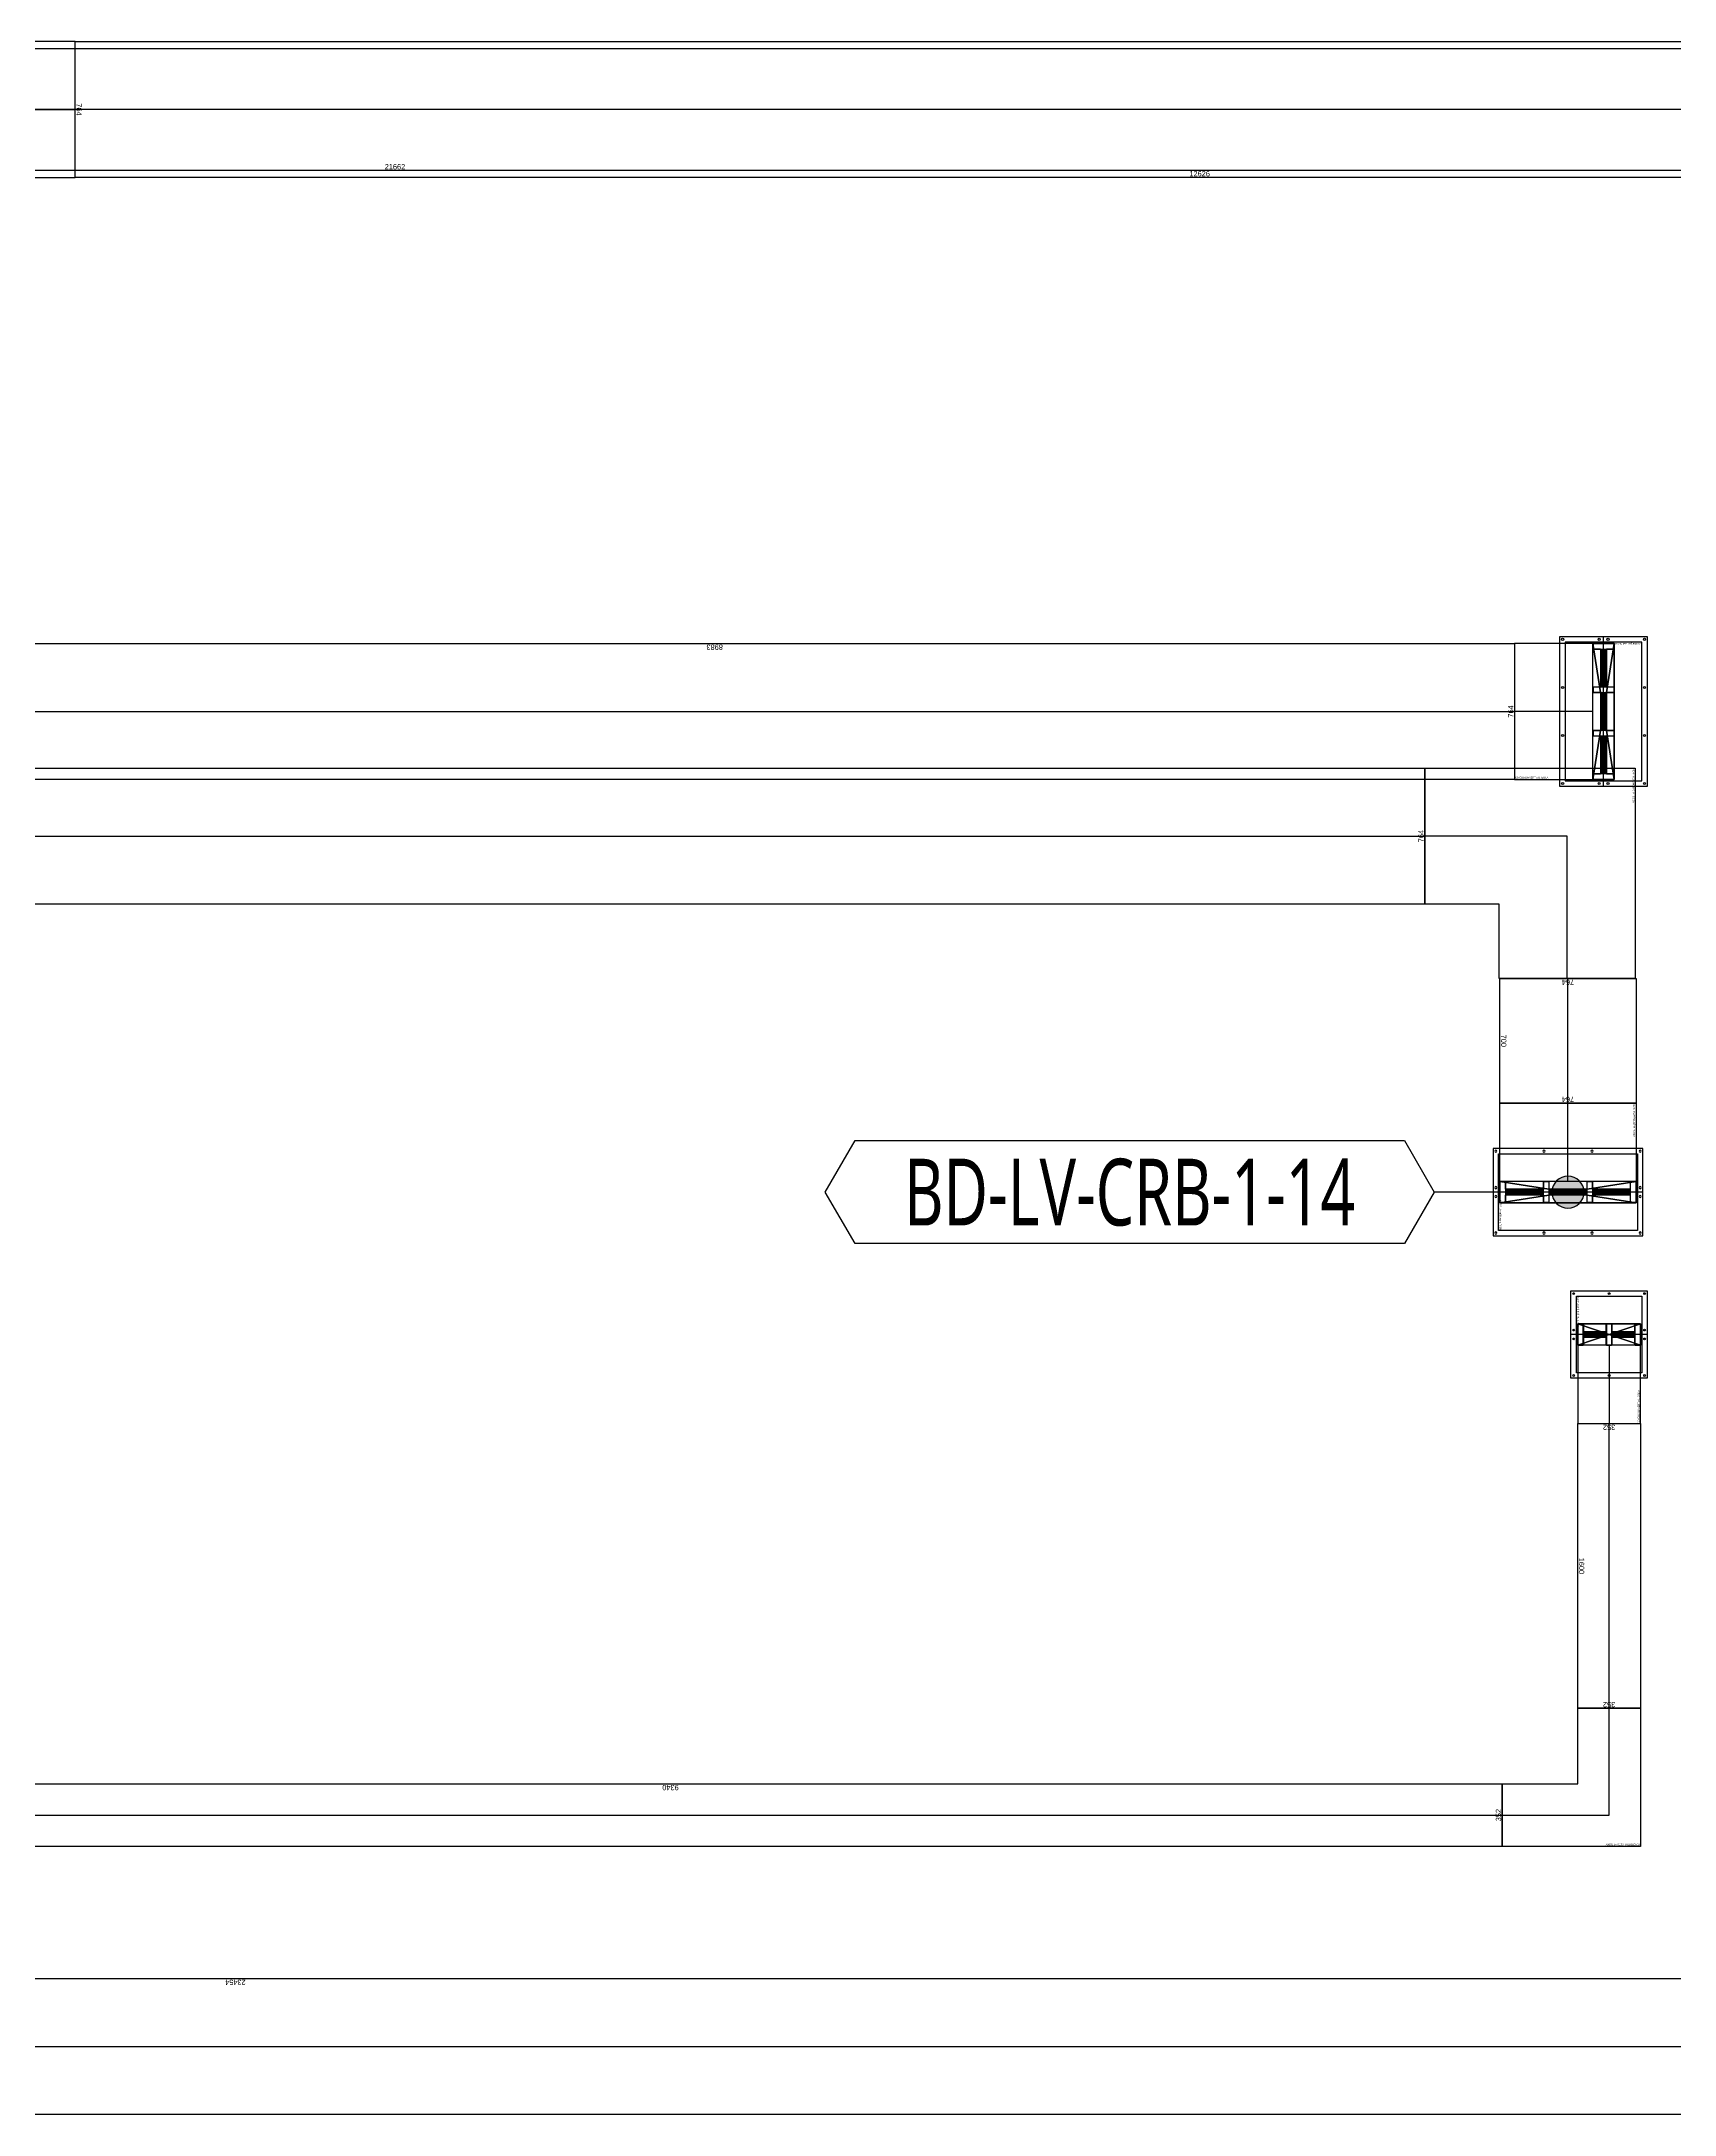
# Model space of a CAD drawing. Header units: millimetres. Extents: x 84228 to 374549, y -351975 to 847575.
# Drawn here: x 302334 to 311503, y -317632 to -305986 of the extents above; entities that cross this region are included whole.
import ezdxf
from ezdxf.enums import TextEntityAlignment as Align

# ---------------------------------------------------------------- set-up
doc = ezdxf.new("R2010")
doc.units = ezdxf.units.MM
doc.header["$LTSCALE"] = 150
doc.layers.get('Defpoints').update_dxf_attribs({"color": 150})
for name, color, linetype in [('-----27 Bus Duct_LV_380-220V', 200, 'Continuous'), ('-----27 Bus Duct_LV_380-220V_IT BACK UP', 2, 'Continuous'), ('-----27 Bus Duct_LV_380-220V_LOAD BANK', 7, 'Continuous'), ('-----27 Bus Duct_LV_380-220V_UT', 41, 'Continuous'), ('-----99 Cable Schedule', 2, 'Continuous')]:
    doc.layers.add(name, color=color, linetype=linetype)
doc.styles.add('DH', font='malgun.ttf')
doc.styles.add('ELEC', font='Dotum.ttf')
doc.styles.get("Standard").update_dxf_attribs({"font": 'Dotum.ttf'})
doc.dimstyles.new('전기통신참고용-치수', dxfattribs={"dimscale": 15, "dimtxt": 2, "dimasz": 0, "dimexe": 0, "dimexo": 0, "dimgap": 0.4, "dimtad": 4, "dimdec": 0, "dimzin": 0, "dimdsep": 46, "dimtxsty": 'Standard', "dimblk": 'NONE', "dimcen": 0, "dimse1": 1, "dimse2": 1, "dimsd1": 1, "dimsd2": 1, "dimclrd": 8, "dimclre": 8, "dimclrt": 8, "dimadec": 0, "dimazin": 0, "dimtfac": 1, "dimtdec": 0, "dimtix": 1, "dimtmove": 2, "dimatfit": 0, "dimldrblk": 'NONE', "dimfxl": 2, "dimtolj": 1, "dimtzin": 0, "dimarcsym": 0})

# ---------------------------------------------------------------- blocks, each defined once
blk = doc.blocks.new('*D192')
at = {"layer": 'Defpoints', "color": 0, "transparency": 16777216}
for p in [(686, 8100), (686, 8100), (686, -13562)]:
    blk.add_point(p, dxfattribs=at)
at = {"color": 0, "transparency": 16777216, "insert": (665, -2731), "char_height": 30, "attachment_point": 5, "rotation": 90}
blk.add_mtext('\\A1;{\\C0;21662}', dxfattribs=at)
blk = doc.blocks.new('_None')
blk = doc.blocks.new('*U5')
at = {"color": 1}
for p, q in [((60, 382), (-60, -382)), ((-60, 382), (60, -382))]:
    blk.add_line(p, q, dxfattribs=at)
at = {"color": 0}
blk.add_line((0, 420.5), (0, -420.5), dxfattribs=at)
for points in [[(245, -420.5), (-245, -420.5), (-245, 420.5), (245, 420.5)], [(-215, -389.5), (215, -389.5), (215, 389.5), (-215, 389.5)]]:
    blk.add_lwpolyline(points, close=True, dxfattribs=at)
at = {"color": 1}
blk.add_lwpolyline([(60, -382), (-60, -382), (-60, 382), (60, 382)], close=True, dxfattribs=at)
for points in [[(-60, 136, -0.41421356), (-58, 138), (-17.2, 138, 0.41421356), (-16.2, 139), (-16.2, 349, 0.41421356), (-17.2, 350), (-58, 350, -0.41421356), (-60, 352), (-60, 382, -0.41421356), (-59, 381), (-59, 352, 0.41421356), (-58, 351), (58, 351, 0.41421356), (59, 352), (59, 381, -0.41421356), (60, 382), (60, 352, -0.41421356), (58, 350), (17.2, 350, 0.41421356), (16.2, 349), (16.2, 139, 0.41421356), (17.2, 138), (58, 138, -0.41421356), (60, 136), (60, 124, -0.41421356), (59, 125), (59, 136, 0.41421356), (58, 137), (-58, 137, 0.41421356), (-59, 136), (-59, 125, -0.41421356), (-60, 124), (-60, 124), (-60, 124), (-60, 124)], [(-15.2, 139), (-15.2, 349, -0.41421356), (-14.2, 350), (14.2, 350, -0.41421356), (15.2, 349), (15.2, 139, -0.41421356), (14.2, 138), (-14.2, 138, -0.41421356)], [(-14.2, 140), (-14.2, 348, -0.41421356), (-13.2, 349), (-8.85, 349, -0.41421356), (-7.85, 348), (-7.85, 140, -0.41421356), (-8.85, 139), (-13.2, 139, -0.41421356)], [(-6.85, 140), (-6.85, 348, -0.41421356), (-5.85, 349), (-1.5, 349, -0.41421356), (-0.5, 348), (-0.5, 140, -0.41421356), (-1.5, 139), (-5.85, 139, -0.41421356)], [(0.5, 140), (0.5, 348, -0.41421356), (1.5, 349), (5.85, 349, -0.41421356), (6.85, 348), (6.85, 140, -0.41421356), (5.85, 139), (1.5, 139, -0.41421356)], [(7.85, 140), (7.85, 348, -0.41421356), (8.85, 349), (13.2, 349, -0.41421356), (14.2, 348), (14.2, 140, -0.41421356), (13.2, 139), (8.85, 139, -0.41421356)], [(-60, -108, -0.41421356), (-58, -106), (-17.2, -106, 0.41421356), (-16.2, -105), (-16.2, 105, 0.41421356), (-17.2, 106), (-58, 106, -0.41421356), (-60, 108), (-60, 122, -0.41421356), (-59, 121), (-59, 108, 0.41421356), (-58, 107), (58, 107, 0.41421356), (59, 108), (59, 121, -0.41421356), (60, 122), (60, 108, -0.41421356), (58, 106), (17.2, 106, 0.41421356), (16.2, 105), (16.2, -105, 0.41421356), (17.2, -106), (58, -106, -0.41421356), (60, -108), (60, -121, -0.41421356), (59, -120), (59, -108, 0.41421356), (58, -107), (-58, -107, 0.41421356), (-59, -108), (-59, -120, -0.41421356), (-60, -121), (-60, -121), (-60, -121), (-60, -121)], [(-15.2, -105), (-15.2, 105, -0.41421356), (-14.2, 106), (14.2, 106, -0.41421356), (15.2, 105), (15.2, -105, -0.41421356), (14.2, -106), (-14.2, -106, -0.41421356)], [(-14.2, -104), (-14.2, 104, -0.41421356), (-13.2, 105), (-8.85, 105, -0.41421356), (-7.85, 104), (-7.85, -104, -0.41421356), (-8.85, -105), (-13.2, -105, -0.41421356)], [(-6.85, -104), (-6.85, 104, -0.41421356), (-5.85, 105), (-1.5, 105, -0.41421356), (-0.5, 104), (-0.5, -104, -0.41421356), (-1.5, -105), (-5.85, -105, -0.41421356)], [(0.5, -104), (0.5, 104, -0.41421356), (1.5, 105), (5.85, 105, -0.41421356), (6.85, 104), (6.85, -104, -0.41421356), (5.85, -105), (1.5, -105, -0.41421356)], [(7.85, -104), (7.85, 104, -0.41421356), (8.85, 105), (13.2, 105, -0.41421356), (14.2, 104), (14.2, -104, -0.41421356), (13.2, -105), (8.85, -105, -0.41421356)], [(-60, -352, -0.41421356), (-58, -350), (-17.2, -350, 0.41421356), (-16.2, -349), (-16.2, -139, 0.41421356), (-17.2, -138), (-58, -138, -0.41421356), (-60, -136), (-60, -123, -0.41421356), (-59, -124), (-59, -136, 0.41421356), (-58, -137), (58, -137, 0.41421356), (59, -136), (59, -124, -0.41421356), (60, -123), (60, -136, -0.41421356), (58, -138), (17.2, -138, 0.41421356), (16.2, -139), (16.2, -349, 0.41421356), (17.2, -350), (58, -350, -0.41421356), (60, -352), (60, -382, -0.41421356), (59, -381), (59, -352, 0.41421356), (58, -351), (-58, -351, 0.41421356), (-59, -352), (-59, -381, -0.41421356), (-60, -382), (-60, -382), (-60, -382), (-60, -382)], [(-15.2, -349), (-15.2, -139, -0.41421356), (-14.2, -138), (14.2, -138, -0.41421356), (15.2, -139), (15.2, -349, -0.41421356), (14.2, -350), (-14.2, -350, -0.41421356)], [(-14.2, -348), (-14.2, -140, -0.41421356), (-13.2, -139), (-8.85, -139, -0.41421356), (-7.85, -140), (-7.85, -348, -0.41421356), (-8.85, -349), (-13.2, -349, -0.41421356)], [(-6.85, -348), (-6.85, -140, -0.41421356), (-5.85, -139), (-1.5, -139, -0.41421356), (-0.5, -140), (-0.5, -348, -0.41421356), (-1.5, -349), (-5.85, -349, -0.41421356)], [(0.5, -348), (0.5, -140, -0.41421356), (1.5, -139), (5.85, -139, -0.41421356), (6.85, -140), (6.85, -348, -0.41421356), (5.85, -349), (1.5, -349, -0.41421356)], [(7.85, -348), (7.85, -140, -0.41421356), (8.85, -139), (13.2, -139, -0.41421356), (14.2, -140), (14.2, -348, -0.41421356), (13.2, -349), (8.85, -349, -0.41421356)]]:
    blk.add_lwpolyline(points, format="xyb", close=True, dxfattribs=at)
at = {"color": 0}
for centre in [(-230, 405), (-25, 405), (25, 405), (230, 405), (-230, 135), (230, 135), (-230, -135), (230, -135), (-230, -405), (-25, -405), (25, -405), (230, -405)]:
    blk.add_circle(centre, 6, dxfattribs=at)
at = {"color": 0, "style": 'ELEC'}
blk.add_text('BD Flanged End-AL 6300A', height=10, dxfattribs=at).set_placement((-210, -379.5), align=Align.MIDDLE_LEFT)
blk = doc.blocks.new('*D474')
at = {"layer": 'Defpoints', "color": 0, "transparency": 16777216}
for p in [(0, 12840), (764, 12840), (764, 12840)]:
    blk.add_point(p, dxfattribs=at)
at = {"color": 0, "transparency": 16777216, "insert": (382, 12819), "char_height": 30, "attachment_point": 5}
blk.add_mtext('\\A1;{\\C0;764}', dxfattribs=at)
blk = doc.blocks.new('*D475')
at = {"layer": 'Defpoints', "color": 0, "transparency": 16777216}
for p in [(764, 12840), (764, 12840), (764, 12140)]:
    blk.add_point(p, dxfattribs=at)
at = {"color": 0, "transparency": 16777216, "insert": (743, 12490), "char_height": 30, "attachment_point": 5, "rotation": 90}
blk.add_mtext('\\A1;{\\C0;700}', dxfattribs=at)
blk = doc.blocks.new('*D476')
at = {"layer": 'Defpoints', "color": 0, "transparency": 16777216}
for p in [(0, 12140), (764, 12140), (764, 12140)]:
    blk.add_point(p, dxfattribs=at)
at = {"color": 0, "transparency": 16777216, "insert": (382, 12161), "char_height": 30, "attachment_point": 5}
blk.add_mtext('\\A1;{\\C0;764}', dxfattribs=at)
blk = doc.blocks.new('*U7')
at = {"color": 1}
for p, q in [((340, 382), (220, -382)), ((220, 382), (340, -382))]:
    blk.add_line(p, q, dxfattribs=at)
at = {"color": 0}
blk.add_lwpolyline([(-220, -382), (220, -382), (220, 382), (-220, 382)], close=True, dxfattribs=at)
blk.add_lwpolyline([(220, -382), (340, -382), (340, 382), (220, 382)], dxfattribs=at)
at = {"color": 1}
for points in [[(220, 136, -0.41421356), (222, 138), (262.8, 138, 0.41421356), (263.8, 139), (263.8, 349, 0.41421356), (262.8, 350), (222, 350, -0.41421356), (220, 352), (220, 382, -0.41421356), (221, 381), (221, 352, 0.41421356), (222, 351), (338, 351, 0.41421356), (339, 352), (339, 381, -0.41421356), (340, 382), (340, 352, -0.41421356), (338, 350), (297.2, 350, 0.41421356), (296.2, 349), (296.2, 139, 0.41421356), (297.2, 138), (338, 138, -0.41421356), (340, 136), (340, 124, -0.41421356), (339, 125), (339, 136, 0.41421356), (338, 137), (222, 137, 0.41421356), (221, 136), (221, 125, -0.41421356), (220, 124), (220, 124), (220, 124), (220, 124)], [(264.8, 139), (264.8, 349, -0.41421356), (265.8, 350), (294.2, 350, -0.41421356), (295.2, 349), (295.2, 139, -0.41421356), (294.2, 138), (265.8, 138, -0.41421356)], [(265.8, 140), (265.8, 348, -0.41421356), (266.8, 349), (271.15, 349, -0.41421356), (272.15, 348), (272.15, 140, -0.41421356), (271.15, 139), (266.8, 139, -0.41421356)], [(273.15, 140), (273.15, 348, -0.41421356), (274.15, 349), (278.5, 349, -0.41421356), (279.5, 348), (279.5, 140, -0.41421356), (278.5, 139), (274.15, 139, -0.41421356)], [(280.5, 140), (280.5, 348, -0.41421356), (281.5, 349), (285.85, 349, -0.41421356), (286.85, 348), (286.85, 140, -0.41421356), (285.85, 139), (281.5, 139, -0.41421356)], [(287.85, 140), (287.85, 348, -0.41421356), (288.85, 349), (293.2, 349, -0.41421356), (294.2, 348), (294.2, 140, -0.41421356), (293.2, 139), (288.85, 139, -0.41421356)], [(220, -108, -0.41421356), (222, -106), (262.8, -106, 0.41421356), (263.8, -105), (263.8, 105, 0.41421356), (262.8, 106), (222, 106, -0.41421356), (220, 108), (220, 122, -0.41421356), (221, 121), (221, 108, 0.41421356), (222, 107), (338, 107, 0.41421356), (339, 108), (339, 121, -0.41421356), (340, 122), (340, 108, -0.41421356), (338, 106), (297.2, 106, 0.41421356), (296.2, 105), (296.2, -105, 0.41421356), (297.2, -106), (338, -106, -0.41421356), (340, -108), (340, -121, -0.41421356), (339, -120), (339, -108, 0.41421356), (338, -107), (222, -107, 0.41421356), (221, -108), (221, -120, -0.41421356), (220, -121), (220, -121), (220, -121), (220, -121)], [(264.8, -105), (264.8, 105, -0.41421356), (265.8, 106), (294.2, 106, -0.41421356), (295.2, 105), (295.2, -105, -0.41421356), (294.2, -106), (265.8, -106, -0.41421356)], [(265.8, -104), (265.8, 104, -0.41421356), (266.8, 105), (271.15, 105, -0.41421356), (272.15, 104), (272.15, -104, -0.41421356), (271.15, -105), (266.8, -105, -0.41421356)], [(273.15, -104), (273.15, 104, -0.41421356), (274.15, 105), (278.5, 105, -0.41421356), (279.5, 104), (279.5, -104, -0.41421356), (278.5, -105), (274.15, -105, -0.41421356)], [(280.5, -104), (280.5, 104, -0.41421356), (281.5, 105), (285.85, 105, -0.41421356), (286.85, 104), (286.85, -104, -0.41421356), (285.85, -105), (281.5, -105, -0.41421356)], [(287.85, -104), (287.85, 104, -0.41421356), (288.85, 105), (293.2, 105, -0.41421356), (294.2, 104), (294.2, -104, -0.41421356), (293.2, -105), (288.85, -105, -0.41421356)], [(220, -352, -0.41421356), (222, -350), (262.8, -350, 0.41421356), (263.8, -349), (263.8, -139, 0.41421356), (262.8, -138), (222, -138, -0.41421356), (220, -136), (220, -123, -0.41421356), (221, -124), (221, -136, 0.41421356), (222, -137), (338, -137, 0.41421356), (339, -136), (339, -124, -0.41421356), (340, -123), (340, -136, -0.41421356), (338, -138), (297.2, -138, 0.41421356), (296.2, -139), (296.2, -349, 0.41421356), (297.2, -350), (338, -350, -0.41421356), (340, -352), (340, -382, -0.41421356), (339, -381), (339, -352, 0.41421356), (338, -351), (222, -351, 0.41421356), (221, -352), (221, -381, -0.41421356), (220, -382), (220, -382), (220, -382), (220, -382)], [(264.8, -349), (264.8, -139, -0.41421356), (265.8, -138), (294.2, -138, -0.41421356), (295.2, -139), (295.2, -349, -0.41421356), (294.2, -350), (265.8, -350, -0.41421356)], [(265.8, -348), (265.8, -140, -0.41421356), (266.8, -139), (271.15, -139, -0.41421356), (272.15, -140), (272.15, -348, -0.41421356), (271.15, -349), (266.8, -349, -0.41421356)], [(273.15, -348), (273.15, -140, -0.41421356), (274.15, -139), (278.5, -139, -0.41421356), (279.5, -140), (279.5, -348, -0.41421356), (278.5, -349), (274.15, -349, -0.41421356)], [(280.5, -348), (280.5, -140, -0.41421356), (281.5, -139), (285.85, -139, -0.41421356), (286.85, -140), (286.85, -348, -0.41421356), (285.85, -349), (281.5, -349, -0.41421356)], [(287.85, -348), (287.85, -140, -0.41421356), (288.85, -139), (293.2, -139, -0.41421356), (294.2, -140), (294.2, -348, -0.41421356), (293.2, -349), (288.85, -349, -0.41421356)]]:
    blk.add_lwpolyline(points, format="xyb", close=True, dxfattribs=at)
blk.add_lwpolyline([(220, 0), (-220, 0)], dxfattribs=at)
at = {"color": 0, "style": 'ELEC'}
blk.add_text('BD ELBOW(VERT)-AL 6300A', height=10, dxfattribs=at).set_placement((-215, -372), align=Align.MIDDLE_LEFT)
blk = doc.blocks.new('*U15')
at = {"color": 0}
blk.add_lwpolyline([(-382, -382), (800, -382), (800, 382), (382, 382), (382, 800), (-382, 800)], close=True, dxfattribs=at)
at = {"color": 1}
blk.add_lwpolyline([(800, 0), (0, 0), (0, 800)], dxfattribs=at)
at = {"color": 0, "style": 'ELEC'}
blk.add_text('BD ELBOW(HORIZ)-AL 6300A', height=10, dxfattribs=at).set_placement((-377, -372), align=Align.MIDDLE_LEFT)
blk = doc.blocks.new('*U21')
at = {"color": 0}
blk.add_lwpolyline([(-800, -382), (-382, -382), (-382, -800), (382, -800), (382, -382), (800, -382), (800, 382), (-800, 382)], close=True, dxfattribs=at)
at = {"color": 1}
for points in [[(-800, 0), (800, 0)], [(0, 0), (0, -800)]]:
    blk.add_lwpolyline(points, dxfattribs=at)
at = {"color": 0, "style": 'ELEC'}
blk.add_text('BD TEE(HORIZ)-AL 6300A', height=10, dxfattribs=at).set_placement((0, 10), align=Align.MIDDLE)
blk = doc.blocks.new('*D622')
at = {"layer": 'Defpoints', "color": 0, "transparency": 16777216}
for p in [(0, 7545), (764, 7545), (764, 7545)]:
    blk.add_point(p, dxfattribs=at)
at = {"color": 0, "transparency": 16777216, "insert": (382, 7524), "char_height": 30, "attachment_point": 5}
blk.add_mtext('\\A1;{\\C0;764}', dxfattribs=at)
blk = doc.blocks.new('*D623')
at = {"layer": 'Defpoints', "color": 0, "transparency": 16777216}
for p in [(764, 7545), (764, 7545), (764, -5081)]:
    blk.add_point(p, dxfattribs=at)
at = {"color": 0, "transparency": 16777216, "insert": (743, 1232), "char_height": 30, "attachment_point": 5, "rotation": 90}
blk.add_mtext('\\A1;{\\C0;12626}', dxfattribs=at)
blk = doc.blocks.new('*D624')
at = {"layer": 'Defpoints', "color": 0, "transparency": 16777216}
for p in [(0, -5081), (764, -5081), (764, -5081)]:
    blk.add_point(p, dxfattribs=at)
at = {"color": 0, "transparency": 16777216, "insert": (382, -5060), "char_height": 30, "attachment_point": 5}
blk.add_mtext('\\A1;{\\C0;764}', dxfattribs=at)
blk = doc.blocks.new('*D495')
at = {"layer": 'Defpoints', "color": 0, "transparency": 16777216}
for p in [(764, 15790), (764, 15790), (764, -2356)]:
    blk.add_point(p, dxfattribs=at)
at = {"color": 0, "transparency": 16777216, "insert": (743, 6717), "char_height": 30, "attachment_point": 5, "rotation": 90}
blk.add_mtext('\\A1;{\\C0;18146}', dxfattribs=at)
blk = doc.blocks.new('*D496')
at = {"layer": 'Defpoints', "color": 0, "transparency": 16777216}
for p in [(0, -2356), (764, -2356), (764, -2356)]:
    blk.add_point(p, dxfattribs=at)
at = {"color": 0, "transparency": 16777216, "insert": (382, -2335), "char_height": 30, "attachment_point": 5}
blk.add_mtext('\\A1;{\\C0;764}', dxfattribs=at)
blk = doc.blocks.new('*D514')
at = {"layer": 'Defpoints', "color": 0, "transparency": 16777216}
for p in [(0, 6561), (764, 6561), (764, 6561)]:
    blk.add_point(p, dxfattribs=at)
at = {"color": 0, "transparency": 16777216, "insert": (382, 6540), "char_height": 30, "attachment_point": 5}
blk.add_mtext('\\A1;{\\C0;764}', dxfattribs=at)
blk = doc.blocks.new('*D515')
at = {"layer": 'Defpoints', "color": 0, "transparency": 16777216}
for p in [(764, 6561), (764, 6561), (764, -2422)]:
    blk.add_point(p, dxfattribs=at)
at = {"color": 0, "transparency": 16777216, "insert": (743, 2069), "char_height": 30, "attachment_point": 5, "rotation": 90}
blk.add_mtext('\\A1;{\\C0;8983}', dxfattribs=at)
blk = doc.blocks.new('*D516')
at = {"layer": 'Defpoints', "color": 0, "transparency": 16777216}
for p in [(0, -2422), (764, -2422), (764, -2422)]:
    blk.add_point(p, dxfattribs=at)
at = {"color": 0, "transparency": 16777216, "insert": (382, -2401), "char_height": 30, "attachment_point": 5}
blk.add_mtext('\\A1;{\\C0;764}', dxfattribs=at)
blk = doc.blocks.new('*U63')
at = {"color": 1}
for p, q in [((60, 176), (-60, -176)), ((-60, 176), (60, -176))]:
    blk.add_line(p, q, dxfattribs=at)
at = {"color": 0}
blk.add_line((0, 214.5), (0, -214.5), dxfattribs=at)
for points in [[(245, -214.5), (-245, -214.5), (-245, 214.5), (245, 214.5)], [(215, -183.5), (-215, -183.5), (-215, 183.5), (215, 183.5)]]:
    blk.add_lwpolyline(points, close=True, dxfattribs=at)
at = {"color": 1}
blk.add_lwpolyline([(60, -176), (-60, -176), (-60, 176), (60, 176)], close=True, dxfattribs=at)
for points in [[(-60, 14, -0.41421356), (-58, 16), (-17.2, 16, 0.41421356), (-16.2, 17), (-16.2, 143, 0.41421356), (-17.2, 144), (-58, 144, -0.41421356), (-60, 146), (-60, 176, -0.41421356), (-59, 175), (-59, 146, 0.41421356), (-58, 145), (58, 145, 0.41421356), (59, 146), (59, 175, -0.41421356), (60, 176), (60, 146, -0.41421356), (58, 144), (17.2, 144, 0.41421356), (16.2, 143), (16.2, 17, 0.41421356), (17.2, 16), (58, 16, -0.41421356), (60, 14), (60, 2, -0.41421356), (59, 3), (59, 14, 0.41421356), (58, 15), (-58, 15, 0.41421356), (-59, 14), (-59, 3, -0.41421356), (-60, 2), (-60, 2), (-60, 2), (-60, 2)], [(-15.2, 17), (-15.2, 143, -0.41421356), (-14.2, 144), (14.2, 144, -0.41421356), (15.2, 143), (15.2, 17, -0.41421356), (14.2, 16), (-14.2, 16, -0.41421356)], [(-14.2, 18), (-14.2, 142, -0.41421356), (-13.2, 143), (-8.85, 143, -0.41421356), (-7.85, 142), (-7.85, 18, -0.41421356), (-8.85, 17), (-13.2, 17, -0.41421356)], [(-6.85, 18), (-6.85, 142, -0.41421356), (-5.85, 143), (-1.5, 143, -0.41421356), (-0.5, 142), (-0.5, 18, -0.41421356), (-1.5, 17), (-5.85, 17, -0.41421356)], [(0.5, 18), (0.5, 142, -0.41421356), (1.5, 143), (5.85, 143, -0.41421356), (6.85, 142), (6.85, 18, -0.41421356), (5.85, 17), (1.5, 17, -0.41421356)], [(7.85, 18), (7.85, 142, -0.41421356), (8.85, 143), (13.2, 143, -0.41421356), (14.2, 142), (14.2, 18, -0.41421356), (13.2, 17), (8.85, 17, -0.41421356)], [(-60, -146, -0.41421356), (-58, -144), (-17.2, -144, 0.41421356), (-16.2, -143), (-16.2, -17, 0.41421356), (-17.2, -16), (-58, -16, -0.41421356), (-60, -14), (-60, 0, -0.41421356), (-59, -1), (-59, -14, 0.41421356), (-58, -15), (58, -15, 0.41421356), (59, -14), (59, -1, -0.41421356), (60, 0), (60, -14, -0.41421356), (58, -16), (17.2, -16, 0.41421356), (16.2, -17), (16.2, -143, 0.41421356), (17.2, -144), (58, -144, -0.41421356), (60, -146), (60, -176, -0.41421356), (59, -175), (59, -146, 0.41421356), (58, -145), (-58, -145, 0.41421356), (-59, -146), (-59, -175, -0.41421356), (-60, -176), (-60, -176), (-60, -176), (-60, -176)], [(-15.2, -143), (-15.2, -17, -0.41421356), (-14.2, -16), (14.2, -16, -0.41421356), (15.2, -17), (15.2, -143, -0.41421356), (14.2, -144), (-14.2, -144, -0.41421356)], [(-14.2, -142), (-14.2, -18, -0.41421356), (-13.2, -17), (-8.85, -17, -0.41421356), (-7.85, -18), (-7.85, -142, -0.41421356), (-8.85, -143), (-13.2, -143, -0.41421356)], [(-6.85, -142), (-6.85, -18, -0.41421356), (-5.85, -17), (-1.5, -17, -0.41421356), (-0.5, -18), (-0.5, -142, -0.41421356), (-1.5, -143), (-5.85, -143, -0.41421356)], [(0.5, -142), (0.5, -18, -0.41421356), (1.5, -17), (5.85, -17, -0.41421356), (6.85, -18), (6.85, -142, -0.41421356), (5.85, -143), (1.5, -143, -0.41421356)], [(7.85, -142), (7.85, -18, -0.41421356), (8.85, -17), (13.2, -17, -0.41421356), (14.2, -18), (14.2, -142, -0.41421356), (13.2, -143), (8.85, -143, -0.41421356)]]:
    blk.add_lwpolyline(points, format="xyb", close=True, dxfattribs=at)
at = {"color": 0}
for centre in [(-230, 199), (-25, 199), (25, 199), (230, 199), (-230, 0), (230, 0), (-230, -199), (-25, -199), (25, -199), (230, -199)]:
    blk.add_circle(centre, 5, dxfattribs=at)
at = {"color": 0, "style": 'ELEC'}
blk.add_text('BD Flanged End-AL 2500A', height=10, dxfattribs=at).set_placement((-210, -173.5), align=Align.MIDDLE_LEFT)
blk = doc.blocks.new('*U64')
at = {"color": 1}
for p, q in [((340, 176), (220, -176)), ((220, 176), (340, -176))]:
    blk.add_line(p, q, dxfattribs=at)
at = {"color": 0}
blk.add_lwpolyline([(-220, -176), (220, -176), (220, 176), (-220, 176)], close=True, dxfattribs=at)
blk.add_lwpolyline([(220, -176), (340, -176), (340, 176), (220, 176)], dxfattribs=at)
at = {"color": 1}
for points in [[(220, 14, -0.41421356), (222, 16), (262.8, 16, 0.41421356), (263.8, 17), (263.8, 143, 0.41421356), (262.8, 144), (222, 144, -0.41421356), (220, 146), (220, 176, -0.41421356), (221, 175), (221, 146, 0.41421356), (222, 145), (338, 145, 0.41421356), (339, 146), (339, 175, -0.41421356), (340, 176), (340, 146, -0.41421356), (338, 144), (297.2, 144, 0.41421356), (296.2, 143), (296.2, 17, 0.41421356), (297.2, 16), (338, 16, -0.41421356), (340, 14), (340, 2, -0.41421356), (339, 3), (339, 14, 0.41421356), (338, 15), (222, 15, 0.41421356), (221, 14), (221, 3, -0.41421356), (220, 2), (220, 2), (220, 2), (220, 2)], [(264.8, 17), (264.8, 143, -0.41421356), (265.8, 144), (294.2, 144, -0.41421356), (295.2, 143), (295.2, 17, -0.41421356), (294.2, 16), (265.8, 16, -0.41421356)], [(265.8, 18), (265.8, 142, -0.41421356), (266.8, 143), (271.15, 143, -0.41421356), (272.15, 142), (272.15, 18, -0.41421356), (271.15, 17), (266.8, 17, -0.41421356)], [(273.15, 18), (273.15, 142, -0.41421356), (274.15, 143), (278.5, 143, -0.41421356), (279.5, 142), (279.5, 18, -0.41421356), (278.5, 17), (274.15, 17, -0.41421356)], [(280.5, 18), (280.5, 142, -0.41421356), (281.5, 143), (285.85, 143, -0.41421356), (286.85, 142), (286.85, 18, -0.41421356), (285.85, 17), (281.5, 17, -0.41421356)], [(287.85, 18), (287.85, 142, -0.41421356), (288.85, 143), (293.2, 143, -0.41421356), (294.2, 142), (294.2, 18, -0.41421356), (293.2, 17), (288.85, 17, -0.41421356)], [(220, -146, -0.41421356), (222, -144), (262.8, -144, 0.41421356), (263.8, -143), (263.8, -17, 0.41421356), (262.8, -16), (222, -16, -0.41421356), (220, -14), (220, 0, -0.41421356), (221, -1), (221, -14, 0.41421356), (222, -15), (338, -15, 0.41421356), (339, -14), (339, -1, -0.41421356), (340, 0), (340, -14, -0.41421356), (338, -16), (297.2, -16, 0.41421356), (296.2, -17), (296.2, -143, 0.41421356), (297.2, -144), (338, -144, -0.41421356), (340, -146), (340, -176, -0.41421356), (339, -175), (339, -146, 0.41421356), (338, -145), (222, -145, 0.41421356), (221, -146), (221, -175, -0.41421356), (220, -176), (220, -176), (220, -176), (220, -176)], [(264.8, -143), (264.8, -17, -0.41421356), (265.8, -16), (294.2, -16, -0.41421356), (295.2, -17), (295.2, -143, -0.41421356), (294.2, -144), (265.8, -144, -0.41421356)], [(265.8, -142), (265.8, -18, -0.41421356), (266.8, -17), (271.15, -17, -0.41421356), (272.15, -18), (272.15, -142, -0.41421356), (271.15, -143), (266.8, -143, -0.41421356)], [(273.15, -142), (273.15, -18, -0.41421356), (274.15, -17), (278.5, -17, -0.41421356), (279.5, -18), (279.5, -142, -0.41421356), (278.5, -143), (274.15, -143, -0.41421356)], [(280.5, -142), (280.5, -18, -0.41421356), (281.5, -17), (285.85, -17, -0.41421356), (286.85, -18), (286.85, -142, -0.41421356), (285.85, -143), (281.5, -143, -0.41421356)], [(287.85, -142), (287.85, -18, -0.41421356), (288.85, -17), (293.2, -17, -0.41421356), (294.2, -18), (294.2, -142, -0.41421356), (293.2, -143), (288.85, -143, -0.41421356)]]:
    blk.add_lwpolyline(points, format="xyb", close=True, dxfattribs=at)
blk.add_lwpolyline([(220, 0), (-220, 0)], dxfattribs=at)
at = {"color": 0, "style": 'ELEC'}
blk.add_text('BD ELBOW(VERT)-AL 2500A', height=10, dxfattribs=at).set_placement((-215, -166), align=Align.MIDDLE_LEFT)
blk = doc.blocks.new('*U65')
at = {"color": 0}
blk.add_lwpolyline([(-176, -176), (600, -176), (600, 176), (176, 176), (176, 600), (-176, 600)], close=True, dxfattribs=at)
at = {"color": 1}
blk.add_lwpolyline([(600, 0), (0, 0), (0, 600)], dxfattribs=at)
at = {"color": 0, "style": 'ELEC'}
blk.add_text('BD ELBOW(HORIZ)-AL 2500A', height=10, dxfattribs=at).set_placement((-171, -166), align=Align.MIDDLE_LEFT)
blk = doc.blocks.new('*D518')
at = {"layer": 'Defpoints', "color": 0, "transparency": 16777216}
for p in [(0, 6561), (352, 6561), (352, 6561)]:
    blk.add_point(p, dxfattribs=at)
at = {"color": 0, "transparency": 16777216, "insert": (176, 6540), "char_height": 30, "attachment_point": 5}
blk.add_mtext('\\A1;{\\C0;352}', dxfattribs=at)
blk = doc.blocks.new('*D519')
at = {"layer": 'Defpoints', "color": 0, "transparency": 16777216}
for p in [(352, 6561), (352, 6561), (352, -2780)]:
    blk.add_point(p, dxfattribs=at)
at = {"color": 0, "transparency": 16777216, "insert": (331, 1890), "char_height": 30, "attachment_point": 5, "rotation": 90}
blk.add_mtext('\\A1;{\\C0;9340}', dxfattribs=at)
blk = doc.blocks.new('*D520')
at = {"layer": 'Defpoints', "color": 0, "transparency": 16777216}
for p in [(0, -2780), (352, -2780), (352, -2780)]:
    blk.add_point(p, dxfattribs=at)
at = {"color": 0, "transparency": 16777216, "insert": (176, -2759), "char_height": 30, "attachment_point": 5}
blk.add_mtext('\\A1;{\\C0;352}', dxfattribs=at)
blk = doc.blocks.new('*D522')
at = {"layer": 'Defpoints', "color": 0, "transparency": 16777216}
for p in [(0, -822), (352, -822), (352, -822)]:
    blk.add_point(p, dxfattribs=at)
at = {"color": 0, "transparency": 16777216, "insert": (176, -843), "char_height": 30, "attachment_point": 5}
blk.add_mtext('\\A1;{\\C0;352}', dxfattribs=at)
blk = doc.blocks.new('*D523')
at = {"layer": 'Defpoints', "color": 0, "transparency": 16777216}
for p in [(352, -822), (352, -822), (352, -2422)]:
    blk.add_point(p, dxfattribs=at)
at = {"color": 0, "transparency": 16777216, "insert": (331, -1622), "char_height": 30, "attachment_point": 5, "rotation": 90}
blk.add_mtext('\\A1;{\\C0;1600}', dxfattribs=at)
blk = doc.blocks.new('*D524')
at = {"layer": 'Defpoints', "color": 0, "transparency": 16777216}
for p in [(0, -2422), (352, -2422), (352, -2422)]:
    blk.add_point(p, dxfattribs=at)
at = {"color": 0, "transparency": 16777216, "insert": (176, -2401), "char_height": 30, "attachment_point": 5}
blk.add_mtext('\\A1;{\\C0;352}', dxfattribs=at)
blk = doc.blocks.new('*D631')
at = {"layer": 'Defpoints', "color": 0, "transparency": 16777216}
for p in [(764, 26299), (764, 26299), (764, 2845)]:
    blk.add_point(p, dxfattribs=at)
at = {"color": 0, "transparency": 16777216, "insert": (743, 14572), "char_height": 30, "attachment_point": 5, "rotation": 90}
blk.add_mtext('\\A1;{\\C0;23454}', dxfattribs=at)
blk = doc.blocks.new('A$C9a0ab699')
h = blk.add_hatch(color=0)
edge = h.paths.add_edge_path()
edge.add_arc((0, 0), 64, 720, 1080, ccw=False)
at = {"color": 0}
blk.add_circle((0, 0), 64, dxfattribs=at)
blk = doc.blocks.new('*U190')
at = {"color": 1}
blk.add_line((343, 8100), (343, -13562), dxfattribs=at)
at = {"color": 0}
blk.add_lwpolyline([(686, -13562), (0, -13562), (0, 8100), (686, 8100)], close=True, dxfattribs=at)
dim = blk.add_linear_dim(base=(686, 8100), p1=(686, -13562), p2=(686, 8100), angle=90, text='{\\C0;<>}', dimstyle='전기통신참고용-치수', override={"dimtad": 1, "dimtxsty": 'Standard', "dimclrd": 0, "dimclre": 0, "dimclrt": 0}, dxfattribs=at)
dim.commit()
dim.dimension.update_dxf_attribs({"geometry": '*D192', "text_midpoint": (665, -2731)})
blk = doc.blocks.new('*U473')
at = {"color": 1}
blk.add_line((382, 12840.2), (382, 12140.2), dxfattribs=at)
at = {"color": 0}
blk.add_lwpolyline([(764, 12140.2), (0, 12140.2), (0, 12840.2), (764, 12840.2)], close=True, dxfattribs=at)
for base, p1, p2, override, picture, middle in [((764, 12840.2), (0, 12840.2), (764, 12840.2), {"dimtxsty": 'Standard', "dimclrd": 0, "dimclre": 0, "dimclrt": 0}, '*D474', (382, 12819.2)), ((764, 12140.2), (0, 12140.2), (764, 12140.2), {"dimtad": 1, "dimtxsty": 'Standard', "dimclrd": 0, "dimclre": 0, "dimclrt": 0}, '*D476', (382, 12161.3))]:
    dim = blk.add_linear_dim(base=base, p1=p1, p2=p2, text='{\\C0;<>}', dimstyle='전기통신참고용-치수', override=override, dxfattribs=at)
    dim.commit()
    dim.dimension.update_dxf_attribs({"geometry": picture, "text_midpoint": middle})
dim = blk.add_linear_dim(base=(764, 12840.2), p1=(764, 12140.2), p2=(764, 12840.2), angle=90, text='{\\C0;<>}', dimstyle='전기통신참고용-치수', override={"dimtad": 1, "dimtxsty": 'Standard', "dimclrd": 0, "dimclre": 0, "dimclrt": 0}, dxfattribs=at)
dim.commit()
dim.dimension.update_dxf_attribs({"geometry": '*D475', "text_midpoint": (743, 12490.2)})
blk = doc.blocks.new('*U621')
at = {"color": 1}
blk.add_line((382, 7545), (382, -5081), dxfattribs=at)
at = {"color": 0}
blk.add_lwpolyline([(764, -5081), (0, -5081), (0, 7545), (764, 7545)], close=True, dxfattribs=at)
for base, p1, p2, override, picture, middle in [((764, 7545), (0, 7545), (764, 7545), {"dimtxsty": 'Standard', "dimclrd": 0, "dimclre": 0, "dimclrt": 0}, '*D622', (382, 7524)), ((764, -5081), (0, -5081), (764, -5081), {"dimtad": 1, "dimtxsty": 'Standard', "dimclrd": 0, "dimclre": 0, "dimclrt": 0}, '*D624', (382, -5060))]:
    dim = blk.add_linear_dim(base=base, p1=p1, p2=p2, text='{\\C0;<>}', dimstyle='전기통신참고용-치수', override=override, dxfattribs=at)
    dim.commit()
    dim.dimension.update_dxf_attribs({"geometry": picture, "text_midpoint": middle})
dim = blk.add_linear_dim(base=(764, 7545), p1=(764, -5081), p2=(764, 7545), angle=90, text='{\\C0;<>}', dimstyle='전기통신참고용-치수', override={"dimtad": 1, "dimtxsty": 'Standard', "dimclrd": 0, "dimclre": 0, "dimclrt": 0}, dxfattribs=at)
dim.commit()
dim.dimension.update_dxf_attribs({"geometry": '*D623', "text_midpoint": (743, 1232)})
blk = doc.blocks.new('*U493')
at = {"color": 1}
blk.add_line((382, 15790.2), (382, -2355.7), dxfattribs=at)
at = {"color": 0}
blk.add_lwpolyline([(764, -2355.7), (0, -2355.7), (0, 15790.2), (764, 15790.2)], close=True, dxfattribs=at)
dim = blk.add_linear_dim(base=(764, 15790.2), p1=(764, -2355.7), p2=(764, 15790.2), angle=90, text='{\\C0;<>}', dimstyle='전기통신참고용-치수', override={"dimtad": 1, "dimtxsty": 'Standard', "dimclrd": 0, "dimclre": 0, "dimclrt": 0}, dxfattribs=at)
dim.commit()
dim.dimension.update_dxf_attribs({"geometry": '*D495', "text_midpoint": (743, 6717.3)})
dim = blk.add_linear_dim(base=(764, -2355.7), p1=(0, -2355.7), p2=(764, -2355.7), text='{\\C0;<>}', dimstyle='전기통신참고용-치수', override={"dimtad": 1, "dimtxsty": 'Standard', "dimclrd": 0, "dimclre": 0, "dimclrt": 0}, dxfattribs=at)
dim.commit()
dim.dimension.update_dxf_attribs({"geometry": '*D496', "text_midpoint": (382, -2334.7)})
blk = doc.blocks.new('*U513')
at = {"color": 1}
blk.add_line((382, 6560.7), (382, -2422.3), dxfattribs=at)
at = {"color": 0}
blk.add_lwpolyline([(764, -2422.3), (0, -2422.3), (0, 6560.7), (764, 6560.7)], close=True, dxfattribs=at)
for base, p1, p2, override, picture, middle in [((764, 6560.7), (0, 6560.7), (764, 6560.7), {"dimtxsty": 'Standard', "dimclrd": 0, "dimclre": 0, "dimclrt": 0}, '*D514', (382, 6539.7)), ((764, -2422.3), (0, -2422.3), (764, -2422.3), {"dimtad": 1, "dimtxsty": 'Standard', "dimclrd": 0, "dimclre": 0, "dimclrt": 0}, '*D516', (382, -2401.3))]:
    dim = blk.add_linear_dim(base=base, p1=p1, p2=p2, text='{\\C0;<>}', dimstyle='전기통신참고용-치수', override=override, dxfattribs=at)
    dim.commit()
    dim.dimension.update_dxf_attribs({"geometry": picture, "text_midpoint": middle})
dim = blk.add_linear_dim(base=(764, 6560.7), p1=(764, -2422.3), p2=(764, 6560.7), angle=90, text='{\\C0;<>}', dimstyle='전기통신참고용-치수', override={"dimtad": 1, "dimtxsty": 'Standard', "dimclrd": 0, "dimclre": 0, "dimclrt": 0}, dxfattribs=at)
dim.commit()
dim.dimension.update_dxf_attribs({"geometry": '*D515', "text_midpoint": (743, 2069.2)})
blk = doc.blocks.new('*U517')
at = {"color": 1}
blk.add_line((176, 6560.7), (176, -2779.8), dxfattribs=at)
at = {"color": 0}
blk.add_lwpolyline([(352, -2779.8), (0, -2779.8), (0, 6560.7), (352, 6560.7)], close=True, dxfattribs=at)
for base, p1, p2, override, picture, middle in [((352, 6560.7), (0, 6560.7), (352, 6560.7), {"dimtxsty": 'Standard', "dimclrd": 0, "dimclre": 0, "dimclrt": 0}, '*D518', (176, 6539.7)), ((352, -2779.8), (0, -2779.8), (352, -2779.8), {"dimtad": 1, "dimtxsty": 'Standard', "dimclrd": 0, "dimclre": 0, "dimclrt": 0}, '*D520', (176, -2758.8))]:
    dim = blk.add_linear_dim(base=base, p1=p1, p2=p2, text='{\\C0;<>}', dimstyle='전기통신참고용-치수', override=override, dxfattribs=at)
    dim.commit()
    dim.dimension.update_dxf_attribs({"geometry": picture, "text_midpoint": middle})
dim = blk.add_linear_dim(base=(352, 6560.7004777), p1=(352, -2779.7995223), p2=(352, 6560.7004777), angle=90, text='{\\C0;<>}', dimstyle='전기통신참고용-치수', override={"dimtad": 1, "dimtxsty": 'Standard', "dimclrd": 0, "dimclre": 0, "dimclrt": 0}, dxfattribs=at)
dim.commit()
dim.dimension.update_dxf_attribs({"geometry": '*D519', "text_midpoint": (330.9796472, 1890.4504777)})
blk = doc.blocks.new('*U521')
at = {"color": 1}
blk.add_line((176, -822.3), (176, -2422.3), dxfattribs=at)
at = {"color": 0}
blk.add_lwpolyline([(352, -2422.3), (0, -2422.3), (0, -822.3), (352, -822.3)], close=True, dxfattribs=at)
for base, p1, p2, override, picture, middle in [((352, -822.3), (0, -822.3), (352, -822.3), {"dimtxsty": 'Standard', "dimclrd": 0, "dimclre": 0, "dimclrt": 0}, '*D522', (176, -843.3)), ((352, -2422.3), (0, -2422.3), (352, -2422.3), {"dimtad": 1, "dimtxsty": 'Standard', "dimclrd": 0, "dimclre": 0, "dimclrt": 0}, '*D524', (176, -2401.3))]:
    dim = blk.add_linear_dim(base=base, p1=p1, p2=p2, text='{\\C0;<>}', dimstyle='전기통신참고용-치수', override=override, dxfattribs=at)
    dim.commit()
    dim.dimension.update_dxf_attribs({"geometry": picture, "text_midpoint": middle})
dim = blk.add_linear_dim(base=(352, -822.3), p1=(352, -2422.3), p2=(352, -822.3), angle=90, text='{\\C0;<>}', dimstyle='전기통신참고용-치수', override={"dimtad": 1, "dimtxsty": 'Standard', "dimclrd": 0, "dimclre": 0, "dimclrt": 0}, dxfattribs=at)
dim.commit()
dim.dimension.update_dxf_attribs({"geometry": '*D523', "text_midpoint": (331, -1622.3)})
blk = doc.blocks.new('*U629')
at = {"color": 1}
blk.add_line((382, 26298.9), (382, 2845), dxfattribs=at)
at = {"color": 0}
blk.add_lwpolyline([(764, 2845), (0, 2845), (0, 26298.9), (764, 26298.9)], close=True, dxfattribs=at)
dim = blk.add_linear_dim(base=(764, 26298.9), p1=(764, 2845), p2=(764, 26298.9), angle=90, text='{\\C0;<>}', dimstyle='전기통신참고용-치수', override={"dimtad": 1, "dimtxsty": 'Standard', "dimclrd": 0, "dimclre": 0, "dimclrt": 0}, dxfattribs=at)
dim.commit()
dim.dimension.update_dxf_attribs({"geometry": '*D631', "text_midpoint": (743, 14572)})

msp = doc.modelspace()

# ---------------------------------------------------------------- linework, layer by layer
at = {"layer": '-----99 Cable Schedule', "color": 1, "elevation": 0}
msp.add_lwpolyline([(309987, -312161), (310154, -312450), (309987, -312739), (306902, -312739), (306735, -312450), (306902, -312161)], close=True, dxfattribs=at)
msp.add_lwpolyline([(310905, -312450), (310154, -312450)], dxfattribs=at)

# ---------------------------------------------------------------- block references
at = {"layer": '-----27 Bus Duct_LV_380-220V'}
for name, p, rotation in [('*U513', (308183, -310132), 89.99999999999997), ('*U5', (311105, -309750), 180), ('*U63', (311136, -313250), 270), ('*U64', (311136, -313530), 90), ('*U521', (311312, -316172), 179.9999999999999), ('*U517', (307756, -316126), 89.99999999999997)]:
    msp.add_blockref(name, p, dxfattribs=dict(at, rotation=rotation))
msp.add_blockref('*U7', (310825, -309750), dxfattribs=at)
at = {"layer": '-----27 Bus Duct_LV_380-220V', "xscale": -1}
msp.add_blockref('*U65', (311136, -315950), dxfattribs=at)
at = {"layer": '-----27 Bus Duct_LV_380-220V_IT BACK UP', "rotation": 270}
msp.add_blockref('*U190', (307050, -306025), dxfattribs=at)
at = {"layer": '-----27 Bus Duct_LV_380-220V_LOAD BANK'}
for name, p, rotation in [('*U493', (307745, -310832), 89.99999999999997), ('*U473', (311287, -299110), 180)]:
    msp.add_blockref(name, p, dxfattribs=dict(at, rotation=rotation))
at = {"layer": '-----27 Bus Duct_LV_380-220V_LOAD BANK', "xscale": -1}
for name, p, rotation in [('*U15', (310901, -310450), 90), ('*U7', (310905, -312170), 90), ('*U5', (310905, -312450), 270)]:
    msp.add_blockref(name, p, dxfattribs=dict(at, rotation=rotation))
at = {"layer": '-----27 Bus Duct_LV_380-220V_UT'}
msp.add_blockref('*U21', (301724, -306368), dxfattribs=at)
for name, p, rotation in [('*U621', (307605, -305986), 270), ('*U629', (317995, -317632), 90)]:
    msp.add_blockref(name, p, dxfattribs=dict(at, rotation=rotation))
at = {"layer": '-----99 Cable Schedule', "color": 1, "xscale": -1.40625, "yscale": 1.40625, "zscale": 1.40625, "rotation": 270}
msp.add_blockref('A$C9a0ab699', (310905, -312450), dxfattribs=at)

# ---------------------------------------------------------------- texts
at = {"layer": '-----99 Cable Schedule', "color": 2, "style": 'DH', "width": 0.7}
msp.add_text('BD-LV-CRB-1-14', height=375, dxfattribs=at).set_placement((308444, -312450), align=Align.MIDDLE)

doc.saveas('drawing.dxf')
